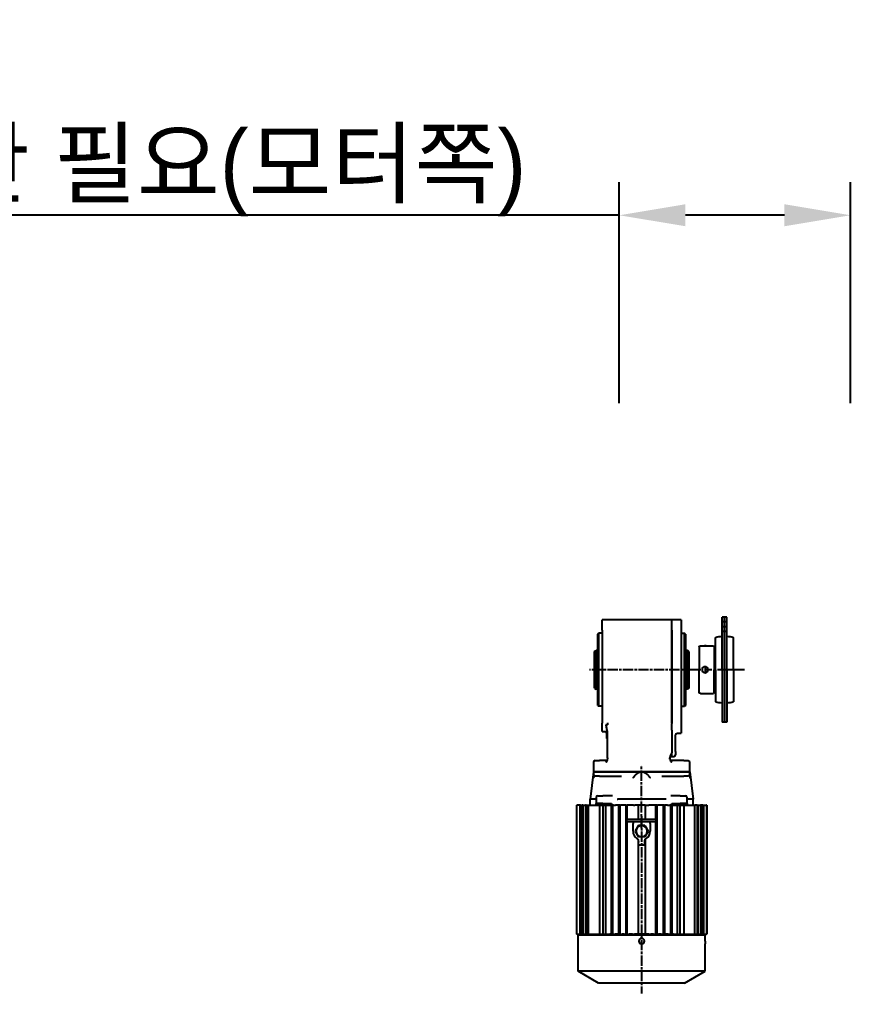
# Model space of a CAD drawing. Header units: millimetres. Extents: x 150937 to 394412, y 327166 to 584759.
# Drawn here: x 246340 to 247597, y 405648 to 407122 of the extents above; entities that cross this region are included whole.
import ezdxf

# ---------------------------------------------------------------- set-up
doc = ezdxf.new("R2010")
doc.units = ezdxf.units.MM
for name, pattern in [('AM_ISO08W050', [18, 12, -1.5, 3, -1.5]), ('CENTER', [50.8, 31.75, -6.35, 6.35, -6.35]), ('HIDDEN', [0.375, 0.25, -0.125])]:
    doc.linetypes.add(name, pattern=pattern)
doc.layers.add('AM_7', color=4, linetype='AM_ISO08W050')
doc.layers.add('AM_VIS', color=7, linetype='Continuous')
doc.styles.get("Standard").update_dxf_attribs({"font": 'arial.ttf'})
doc.dimstyles.new('ISO-25', dxfattribs={"dimtxt": 2.5, "dimasz": 2.5, "dimexe": 1.25, "dimexo": 0.625, "dimtad": 1, "dimtxsty": 'Standard', "dimcen": 2.5, "dimadec": 0, "dimazin": 0, "dimtfac": 1, "dimtmove": 0, "dimatfit": 3, "dimfxl": 0, "dimarcsym": 0})

# ---------------------------------------------------------------- blocks, each defined once
blk = doc.blocks.new('베어링')
for p, q in [((1616.1, -9884.4), (1616.1, -9823.4)), ((1616.1, -9823.4), (1621.3, -9823.4)), ((1618.7, -9884.4), (1618.7, -9823.4)), ((1621.3, -9884.4), (1621.3, -9823.4)), ((1608.2, -9884.4), (1608.2, -9846.9)), ((1629.2, -9884.4), (1629.2, -9846.9)), ((1630.1, -9860.7), (1629.2, -9860.7)), ((1630.1, -9860.7), (1630.3, -9860.9)), ((1630.3, -9860.9), (1630.3, -9884.4)), ((1630.6, -9857.6), (1630.6, -9884.4)), ((1646.6, -9856.6), (1631.6, -9856.6)), ((1648.1, -9858.1), (1648.1, -9884.4)), ((1608.2, -9884.4), (1608.2, -9922)), ((1616.1, -9884.4), (1616.1, -9945.4)), ((1618.7, -9884.4), (1618.7, -9945.4)), ((1621.3, -9884.4), (1621.3, -9945.4)), ((1629.2, -9884.4), (1629.2, -9922)), ((1630.3, -9908), (1630.3, -9884.4)), ((1630.6, -9911.2), (1630.6, -9884.4)), ((1648.1, -9910.7), (1648.1, -9884.4)), ((1630.1, -9908.2), (1629.2, -9908.2)), ((1630.1, -9908.2), (1630.3, -9908)), ((1646.6, -9912.2), (1631.6, -9912.2)), ((1616.1, -9945.4), (1621.3, -9945.4))]:
    blk.add_line(p, q)
at = {"color": 1, "linetype": 'CENTER'}
for p, q in [((1615.1, -9834.4), (1622.3, -9834.4)), ((1641.3, -9855.6), (1641.3, -9857.6)), ((1641.3, -9879.9), (1641.3, -9888.9)), ((1595.2, -9884.4), (1661.1, -9884.4))]:
    blk.add_line(p, q, dxfattribs=at)
at = {"color": 3, "linetype": 'HIDDEN'}
for p, q in [((1616.1, -9828.9), (1621.3, -9828.9)), ((1616.1, -9839.9), (1621.3, -9839.9))]:
    blk.add_line(p, q, dxfattribs=at)
blk.add_circle((1641.3, -9884.4), 3.5)
for centre, radius, start, end in [((1618.7, -9884.4), 39, 93.8226, 105.6185), ((1618.7, -9884.4), 39, 74.3815, 86.1774), ((1631.6, -9857.6), 1, 90, 180), ((1646.6, -9858.1), 1.5, 0, 90), ((1630.8, -9862.3), 0.5, 180, 246.4218), ((1630.8, -9906.6), 0.5, 113.5782, 180), ((1631.6, -9911.2), 1, 180, 270), ((1646.6, -9910.7), 1.5, 270, 0), ((1618.7, -9884.4), 39, 254.3815, 266.1774), ((1618.7, -9884.4), 39, 273.8226, 285.6185)]:
    blk.add_arc(centre, radius, start, end)
blk = doc.blocks.new('FEWWER')
at = {"layer": 'AM_7'}
for p, q in [((18497.4, -391.3), (18374.7, -391.3)), ((18435.2, -556.6), (18435.2, -502.6)), ((18435.2, -575.8), (18435.2, -557.6)), ((18435.2, -561.8), (18435.2, -768.2)), ((18435.2, -579.3), (18435.2, -579.3)), ((18435.2, -579.3), (18435.2, -579.3))]:
    blk.add_line(p, q, dxfattribs=at)
at = {"layer": 'AM_VIS'}
for p, q in [((18470.2, -333.4), (18389.2, -333.4)), ((18389.2, -345.4), (18389.2, -333.4)), ((18481.2, -333.3), (18470.2, -333.3)), ((18470.2, -345.3), (18470.2, -333.3)), ((18481.2, -333.3), (18481.2, -345.3)), ((18384.2, -349.8), (18385.2, -348.8)), ((18384.2, -391.3), (18384.2, -349.8)), ((18385.2, -348.8), (18385.2, -391.3)), ((18389.2, -348.8), (18385.2, -348.8)), ((18389.2, -345.4), (18389.2, -453.4)), ((18470.2, -345.3), (18470.2, -454)), ((18470.2, -453.2), (18470.2, -345.4)), ((18481.2, -345.3), (18481.2, -453.3)), ((18481.2, -348.8), (18485.2, -348.8)), ((18485.2, -391.3), (18485.2, -348.8)), ((18486.2, -349.8), (18485.2, -348.8)), ((18486.2, -349.8), (18486.2, -391.3)), ((18380.2, -370), (18382.2, -368.8)), ((18380.2, -391.3), (18380.2, -370)), ((18382.2, -368.8), (18382.2, -391.3)), ((18384.2, -368.8), (18382.2, -368.8)), ((18488.2, -368.8), (18486.2, -368.8)), ((18488.2, -391.3), (18488.2, -368.8)), ((18490.2, -370), (18488.2, -368.8)), ((18490.2, -370), (18490.2, -391.3)), ((18380.2, -412.7), (18380.2, -391.3)), ((18382.2, -391.3), (18382.2, -413.8)), ((18384.2, -432.8), (18384.2, -391.3)), ((18385.2, -391.3), (18385.2, -433.8)), ((18485.2, -433.8), (18485.2, -391.3)), ((18486.2, -391.3), (18486.2, -432.8)), ((18488.2, -413.8), (18488.2, -391.3)), ((18490.2, -391.3), (18490.2, -412.7)), ((18380.2, -412.7), (18382.2, -413.8)), ((18384.2, -413.8), (18382.2, -413.8)), ((18488.2, -413.8), (18486.2, -413.8)), ((18490.2, -412.7), (18488.2, -413.8)), ((18384.2, -432.8), (18385.2, -433.8)), ((18389.2, -433.8), (18385.2, -433.8)), ((18481.2, -433.8), (18485.2, -433.8)), ((18486.2, -432.8), (18485.2, -433.8)), ((18389.2, -463.4), (18389.2, -453.4)), ((18395.7, -453.2), (18395.7, -453.4)), ((18395.7, -453.4), (18395.7, -455.6)), ((18481.2, -453.3), (18481.2, -465.3)), ((18389.2, -463.4), (18393.7, -463.4)), ((18393.7, -455.6), (18395.7, -455.6)), ((18395.7, -493.7), (18395.7, -464.6)), ((18470.2, -461.7), (18470.2, -454)), ((18470.2, -461.7), (18470.2, -488)), ((18394.7, -471.3), (18394.7, -465.4)), ((18474.7, -486.7), (18474.7, -467.2)), ((18476.7, -465.3), (18481.2, -465.3)), ((18474.7, -486.7), (18474.7, -490.3)), ((18381.2, -497.1), (18386.2, -497.1)), ((18393.7, -497.1), (18386.2, -497.1)), ((18395.7, -493.7), (18395.7, -495)), ((18395.7, -495.6), (18395.7, -495)), ((18468.2, -493.5), (18468.2, -493.7)), ((18468.2, -495), (18468.2, -493.7)), ((18468.2, -495.6), (18468.2, -495)), ((18470.2, -491.5), (18470.2, -488)), ((18470.2, -491.5), (18470.2, -492.4)), ((18470.2, -492.3), (18472.7, -492.3)), ((18484.2, -497.1), (18470.2, -497.1)), ((18484.2, -497.1), (18489.2, -497.1)), ((18379.2, -499.1), (18379.2, -510.1)), ((18491.2, -510.1), (18491.2, -499.1)), ((18379.2, -510.1), (18375.2, -542.1)), ((18379.2, -510.1), (18379.2, -513.1)), ((18379.2, -510.1), (18386.2, -510.1)), ((18386.2, -510.1), (18379.2, -510.1)), ((18379.2, -513.1), (18379.2, -517)), ((18386.2, -515.1), (18381.2, -515.1)), ((18435.2, -510.1), (18386.2, -510.1)), ((18386.2, -510.1), (18484.2, -510.1)), ((18386.2, -515.1), (18411.8, -515.1)), ((18484.2, -510.1), (18435.2, -510.1)), ((18458.7, -515.1), (18484.2, -515.1)), ((18484.2, -510.1), (18491.2, -510.1)), ((18491.2, -510.1), (18484.2, -510.1)), ((18489.2, -515.1), (18484.2, -515.1)), ((18491.2, -510.1), (18495.2, -542.1)), ((18491.2, -513.1), (18491.2, -510.1)), ((18491.2, -513.1), (18491.2, -517)), ((18375.2, -549.1), (18375.2, -542.1)), ((18382, -542.1), (18375.2, -542.1)), ((18382.2, -540.1), (18382.2, -547.1)), ((18384.2, -538.1), (18390.2, -538.1)), ((18401.3, -538.1), (18390.2, -538.1)), ((18406.6, -542), (18407.6, -542.1)), ((18462.9, -542.1), (18407.6, -542.1)), ((18463.9, -542), (18462.9, -542.1)), ((18480.2, -538.1), (18469.2, -538.1)), ((18480.2, -538.1), (18486.2, -538.1)), ((18488.2, -547.1), (18488.2, -540.1)), ((18495.2, -542.1), (18488.5, -542.1)), ((18495.2, -549.1), (18495.2, -542.1)), ((18359.4, -549.1), (18359.4, -699.1)), ((18359.4, -549.1), (18359.6, -549.1)), ((18359.6, -549.1), (18360.4, -549.1)), ((18363.2, -549.1), (18360.4, -549.1)), ((18363.2, -549.1), (18363.2, -699.1)), ((18364, -549.1), (18363.2, -549.1)), ((18364, -549.1), (18364, -699.1)), ((18364, -549.1), (18366, -549.1)), ((18366, -549.1), (18366, -699.1)), ((18366.8, -549.1), (18366, -549.1)), ((18366.8, -549.1), (18366.8, -699.1)), ((18366.8, -549.1), (18369.9, -549.1)), ((18369.9, -549.1), (18369.9, -699.1)), ((18370.6, -549.1), (18369.9, -549.1)), ((18370.6, -549.1), (18370.6, -699.1)), ((18370.6, -549.1), (18373.2, -549.1)), ((18373.2, -549.1), (18373.2, -699.1)), ((18373.2, -549.1), (18374, -549.1)), ((18374, -549.1), (18386.2, -549.1)), ((18390.2, -547.1), (18382.2, -547.1)), ((18382.2, -549.1), (18382.2, -547.1)), ((18386.2, -549.1), (18386.2, -699.1)), ((18386.2, -549.1), (18388.1, -549.1)), ((18388.1, -549.1), (18390.2, -549.1)), ((18390.2, -547.1), (18400.3, -547.1)), ((18390.2, -549.1), (18390.2, -699.1)), ((18390.2, -549.1), (18391, -549.1)), ((18391, -549.1), (18392.9, -549.1)), ((18392.9, -549.1), (18393.7, -549.1)), ((18393.7, -699.1), (18393.7, -549.1)), ((18394.6, -549.1), (18393.7, -549.1)), ((18394.6, -549.1), (18395.6, -549.1)), ((18395.6, -549.1), (18399.4, -549.1)), ((18399.9, -549.1), (18399.4, -549.1)), ((18399.9, -549.1), (18399.9, -699.1)), ((18399.9, -549.1), (18401.5, -549.1)), ((18400.3, -547.1), (18400.3, -549.1)), ((18401.5, -549.1), (18401.5, -699.1)), ((18402.1, -549.1), (18401.5, -549.1)), ((18402.4, -549.1), (18402.1, -549.1)), ((18402.4, -549.1), (18405, -549.1)), ((18407, -549.1), (18405, -549.1)), ((18407.8, -549.1), (18407, -549.1)), ((18407.8, -549.1), (18408.4, -549.1)), ((18408.4, -549.1), (18408.4, -699.1)), ((18410, -549.1), (18408.4, -549.1)), ((18410, -549.1), (18410, -699.1)), ((18410, -549.1), (18410.6, -549.1)), ((18412.7, -549.1), (18410.6, -549.1)), ((18415, -549.1), (18412.7, -549.1)), ((18416, -549.1), (18415, -549.1)), ((18416.7, -549.1), (18416, -549.1)), ((18416.7, -549.1), (18416.7, -699.1)), ((18416.7, -549.1), (18418.2, -549.1)), ((18418.2, -549.1), (18418.2, -565.1)), ((18418.9, -549.1), (18418.2, -549.1)), ((18420.7, -549.1), (18418.9, -549.1)), ((18424.6, -549.1), (18420.7, -549.1)), ((18425.8, -549.1), (18424.6, -549.1)), ((18425.8, -549.1), (18426.8, -549.1)), ((18426.8, -549.1), (18427.5, -549.1)), ((18431.2, -549.1), (18427.5, -549.1)), ((18439.2, -549.1), (18431.2, -549.1)), ((18431.2, -549.1), (18431.2, -565.1)), ((18439.2, -549.1), (18439.2, -565.1)), ((18439.2, -549.1), (18443, -549.1)), ((18443, -549.1), (18443.7, -549.1)), ((18444.7, -549.1), (18443.7, -549.1)), ((18445.9, -549.1), (18444.7, -549.1)), ((18449, -549.1), (18445.9, -549.1)), ((18450.9, -549.1), (18449, -549.1)), ((18450.9, -549.1), (18451.4, -549.1)), ((18451.4, -549.1), (18451.4, -565.1)), ((18453, -549.1), (18451.4, -549.1)), ((18453, -549.1), (18453, -699.1)), ((18453, -549.1), (18453.7, -549.1)), ((18454.7, -549.1), (18453.7, -549.1)), ((18457.8, -549.1), (18454.7, -549.1)), ((18459.9, -549.1), (18457.8, -549.1)), ((18459.9, -549.1), (18460.4, -549.1)), ((18460.4, -549.1), (18460.4, -699.1)), ((18462, -549.1), (18460.4, -549.1)), ((18462, -549.1), (18462, -699.1)), ((18462, -549.1), (18462.7, -549.1)), ((18463.5, -549.1), (18462.7, -549.1)), ((18465.4, -549.1), (18463.5, -549.1)), ((18465.4, -549.1), (18468.1, -549.1)), ((18468.4, -549.1), (18468.1, -549.1)), ((18468.4, -549.1), (18468.9, -549.1)), ((18468.9, -549.1), (18468.9, -699.1)), ((18470.5, -549.1), (18468.9, -549.1)), ((18470.2, -547.1), (18480.2, -547.1)), ((18470.2, -549.1), (18470.2, -547.1)), ((18470.5, -549.1), (18470.5, -699.1)), ((18470.5, -549.1), (18471.1, -549.1)), ((18471.1, -549.1), (18474.9, -549.1)), ((18474.9, -549.1), (18475.9, -549.1)), ((18476.7, -549.1), (18475.9, -549.1)), ((18476.7, -549.1), (18476.7, -699.1)), ((18476.7, -549.1), (18477.5, -549.1)), ((18477.5, -549.1), (18479.4, -549.1)), ((18479.4, -549.1), (18480.2, -549.1)), ((18488.2, -547.1), (18480.2, -547.1)), ((18480.2, -699.1), (18480.2, -549.1)), ((18480.2, -549.1), (18482.4, -549.1)), ((18482.4, -549.1), (18484.3, -549.1)), ((18484.3, -549.1), (18496.4, -549.1)), ((18484.3, -549.1), (18484.3, -699.1)), ((18488.2, -547.1), (18488.2, -549.1)), ((18496.4, -549.1), (18497.2, -549.1)), ((18497.2, -699.1), (18497.2, -549.1)), ((18499.8, -549.1), (18497.2, -549.1)), ((18499.8, -549.1), (18499.8, -699.1)), ((18499.8, -549.1), (18500.6, -549.1)), ((18500.6, -549.1), (18500.6, -699.1)), ((18500.6, -549.1), (18503.7, -549.1)), ((18503.7, -549.1), (18503.7, -699.1)), ((18504.5, -549.1), (18503.7, -549.1)), ((18504.5, -549.1), (18504.5, -699.1)), ((18506.3, -549.1), (18504.5, -549.1)), ((18506.3, -549.1), (18506.3, -699.1)), ((18506.3, -549.1), (18507.1, -549.1)), ((18507.1, -549.1), (18507.1, -699.1)), ((18507.1, -549.1), (18510.8, -549.1)), ((18510.8, -549.1), (18510.8, -699.1)), ((18511.1, -549.1), (18510.8, -549.1)), ((18511.1, -549.1), (18511.1, -699.1)), ((18418.2, -568.3), (18418.2, -565.1)), ((18418.2, -565.1), (18420.2, -565.1)), ((18420.2, -565.1), (18450.3, -565.1)), ((18450.3, -565.1), (18452.2, -565.1)), ((18452.2, -568.3), (18452.2, -565.1)), ((18418.2, -568.3), (18418.2, -699.1)), ((18420.2, -568.3), (18418.2, -568.3)), ((18450.3, -568.3), (18420.2, -568.3)), ((18425.2, -579.3), (18425.2, -570.3)), ((18431.5, -572.8), (18427.7, -579.3)), ((18435.2, -572.8), (18431.5, -572.8)), ((18439, -572.8), (18435.2, -572.8)), ((18439, -572.8), (18442.8, -579.3)), ((18445.2, -570.3), (18445.2, -579.3)), ((18452.2, -568.3), (18450.3, -568.3)), ((18451.4, -568.3), (18451.4, -699.1)), ((18427.7, -579.3), (18431.5, -585.8)), ((18431.2, -588.9), (18431.2, -699.1)), ((18435.2, -585.8), (18431.5, -585.8)), ((18439, -585.8), (18435.2, -585.8)), ((18442.8, -579.3), (18439, -585.8)), ((18439.2, -588.9), (18439.2, -699.1)), ((18431.2, -595.3), (18439.2, -595.3)), ((18431.7, -591.1), (18431.7, -590.5)), ((18431.7, -595.2), (18431.7, -591.1)), ((18438.7, -590.5), (18438.7, -591.1)), ((18438.7, -591.1), (18438.7, -595.2)), ((18359.6, -699.1), (18359.4, -699.1)), ((18360.4, -699.1), (18359.6, -699.1)), ((18360.4, -699.1), (18363.2, -699.1)), ((18509.2, -700.1), (18361.2, -700.1)), ((18361.2, -703.8), (18361.2, -700.1)), ((18364, -699.1), (18363.2, -699.1)), ((18364, -699.1), (18366, -699.1)), ((18366.8, -699.1), (18366, -699.1)), ((18366.8, -699.1), (18369.9, -699.1)), ((18370.6, -699.1), (18369.9, -699.1)), ((18370.6, -699.1), (18373.2, -699.1)), ((18374, -699.1), (18373.2, -699.1)), ((18374, -699.1), (18386.2, -699.1)), ((18386.2, -699.1), (18390.2, -699.1)), ((18391, -699.1), (18390.2, -699.1)), ((18391, -699.1), (18392.9, -699.1)), ((18393.7, -699.1), (18392.9, -699.1)), ((18393.7, -699.1), (18394.6, -699.1)), ((18394.6, -699.1), (18396.4, -699.1)), ((18396.4, -699.1), (18398.4, -699.1)), ((18398.9, -699.1), (18398.4, -699.1)), ((18398.9, -699.1), (18399.3, -699.1)), ((18399.3, -699.1), (18399.9, -699.1)), ((18401.5, -699.1), (18399.9, -699.1)), ((18401.5, -699.1), (18402.1, -699.1)), ((18402.1, -699.1), (18404.4, -699.1)), ((18407, -699.1), (18404.4, -699.1)), ((18407, -699.1), (18407.8, -699.1)), ((18407.8, -699.1), (18408.4, -699.1)), ((18410, -699.1), (18408.4, -699.1)), ((18410, -699.1), (18410.6, -699.1)), ((18410.6, -699.1), (18412.7, -699.1)), ((18415, -699.1), (18412.7, -699.1)), ((18415, -699.1), (18416, -699.1)), ((18416, -699.1), (18416.7, -699.1)), ((18418.2, -699.1), (18416.7, -699.1)), ((18418.2, -699.1), (18418.9, -699.1)), ((18418.9, -699.1), (18420.7, -699.1)), ((18424.6, -699.1), (18420.7, -699.1)), ((18424.6, -699.1), (18425.8, -699.1)), ((18425.8, -699.1), (18426.8, -699.1)), ((18427.5, -699.1), (18426.8, -699.1)), ((18431.2, -699.1), (18427.5, -699.1)), ((18439.2, -699.1), (18431.2, -699.1)), ((18443, -699.1), (18439.2, -699.1)), ((18443.7, -699.1), (18443, -699.1)), ((18443.7, -699.1), (18444.7, -699.1)), ((18444.7, -699.1), (18445.9, -699.1)), ((18449, -699.1), (18445.9, -699.1)), ((18449, -699.1), (18450.9, -699.1)), ((18450.9, -699.1), (18451.4, -699.1)), ((18453, -699.1), (18451.4, -699.1)), ((18453, -699.1), (18453.7, -699.1)), ((18453.7, -699.1), (18454.7, -699.1)), ((18457.8, -699.1), (18454.7, -699.1)), ((18457.8, -699.1), (18459.9, -699.1)), ((18459.9, -699.1), (18460.4, -699.1)), ((18462, -699.1), (18460.4, -699.1)), ((18462, -699.1), (18462.7, -699.1)), ((18462.7, -699.1), (18463.5, -699.1)), ((18466.1, -699.1), (18463.5, -699.1)), ((18466.1, -699.1), (18468.4, -699.1)), ((18468.4, -699.1), (18468.9, -699.1)), ((18470.5, -699.1), (18468.9, -699.1)), ((18470.5, -699.1), (18471.2, -699.1)), ((18471.2, -699.1), (18471.8, -699.1)), ((18472.5, -699.1), (18471.8, -699.1)), ((18472.5, -699.1), (18473.8, -699.1)), ((18473.8, -699.1), (18475.9, -699.1)), ((18475.9, -699.1), (18476.7, -699.1)), ((18477.5, -699.1), (18476.7, -699.1)), ((18477.5, -699.1), (18479.4, -699.1)), ((18480.2, -699.1), (18479.4, -699.1)), ((18480.2, -699.1), (18484.3, -699.1)), ((18484.3, -699.1), (18496.4, -699.1)), ((18497.2, -699.1), (18496.4, -699.1)), ((18497.2, -699.1), (18499.8, -699.1)), ((18500.6, -699.1), (18499.8, -699.1)), ((18500.6, -699.1), (18503.7, -699.1)), ((18504.5, -699.1), (18503.7, -699.1)), ((18504.5, -699.1), (18506.3, -699.1)), ((18507.1, -699.1), (18506.3, -699.1)), ((18507.1, -699.1), (18510.8, -699.1)), ((18509.2, -707.1), (18509.2, -700.1)), ((18511.1, -699.1), (18510.8, -699.1)), ((18361.2, -742.1), (18361.2, -710.3)), ((18509.2, -742.1), (18509.2, -710.4)), ((18509.2, -742.1), (18361.2, -742.1)), ((18385.2, -756.1), (18361.2, -742.1)), ((18485.2, -756.1), (18509.2, -742.1)), ((18485.2, -756.1), (18385.2, -756.1))]:
    blk.add_line(p, q, dxfattribs=at)
for centre, radius, start, end in [((18392.7, -465.4), 2, 0, 90), ((18393.7, -465.4), 2, 0, 90), ((18394.7, -472.3), 1, 0, 90), ((18476.7, -467.3), 2, 90, 180), ((18381.2, -499.1), 2, 90, 180), ((18393.7, -495.1), 2, 270, 0), ((18470.2, -494.4), 2, 90, 180), ((18470.2, -495.1), 2, 180, 270), ((18472.7, -490.3), 2, 270, 0), ((18489.2, -499.1), 2, 0, 90), ((18381.2, -513.1), 2, 180, 270), ((18489.2, -513.1), 2, 270, 0), ((18384.2, -540.1), 2, 90, 180), ((18486.2, -540.1), 2, 0, 90), ((18435.2, -579.3), 6.5, 90, 270), ((18435.2, -579.3), 6.5, 270, 90), ((18435.2, -579.3), 10, 180, 240), ((18428.7, -590.5), 3, 0, 60), ((18441.7, -590.5), 3, 120, 180), ((18435.2, -579.3), 10, 300, 0), ((18405.8, -695.5), 8.52, 204.9706, 212.6487), ((18464.4, -695.3), 8.81, 327.4246, 334.8539), ((18287.3, -707.1), 74, 357.483, 2.517), ((18435.2, -707.1), 3.25, 90, 270), ((18435.2, -707.1), 3.25, 270, 90), ((18583.2, -707.1), 74.1, 180.0011, 182.555)]:
    blk.add_arc(centre, radius, start, end, dxfattribs=at)
for centre, major_axis, start_param, end_param in [((18401.2, -698.9), (-8.5, 0), 0.029306, 0.15662), ((18401.2, -698), (-7.7, 0), 0.146958, 0.290332), ((18401.2, -698.9), (-7.7, 0), 0.032351, 0.173049), ((18401.9, -697.7), (-7.14, 0), 0.204407, 0.36159), ((18468.6, -697.7), (-7.14, 0), 2.780003, 2.937186), ((18469.2, -698.2), (-7.7, 0), 2.877829, 3.02042), ((18469.2, -699), (-7.7, 0), 2.99443, 3.1348), ((18469.2, -698.9), (-8.5, 0), 2.984973, 3.112287)]:
    blk.add_ellipse(centre, major_axis=major_axis, ratio=0.928703, start_param=start_param, end_param=end_param, dxfattribs=at)
for points, knots in [([(18394.9, -460.7), (18394.9, -460.6), (18394.9, -460.5), (18394.5, -458.8), (18394.2, -457.2), (18394, -456.1), (18393.9, -455.8), (18393.8, -455.6), (18393.8, -455.6), (18393.8, -455.6), (18393.8, -455.6), (18393.8, -455.6), (18393.8, -455.6), (18393.7, -455.6)], [5.132792, 5.132792, 5.132792, 5.132792, 5.172383, 5.172383, 6.035612, 6.035612, 6.425872, 6.425872, 6.498628, 6.498628, 6.529537, 6.529537, 6.548671, 6.548671, 6.548671, 6.548671]), ([(18395.7, -464.6), (18395.7, -464.6), (18395.7, -464.5), (18395.7, -464.1), (18395.7, -463.7), (18395.6, -463.2), (18395.5, -463), (18395.4, -462.6), (18395.4, -462.4), (18395.2, -462), (18395.2, -461.8), (18395.1, -461.4), (18395, -461.2), (18394.9, -460.9), (18394.9, -460.8), (18394.9, -460.7)], [33.72229, 33.72229, 33.72229, 33.72229, 33.960406, 33.960406, 35.17355, 35.17355, 35.944235, 35.944235, 36.71492, 36.71492, 37.428858, 37.428858, 38.142796, 38.142796, 38.532128, 38.532128, 38.532128, 38.532128]), ([(18393.7, -499.1), (18394, -498.8), (18394.3, -498.5), (18394.8, -498), (18394.9, -497.9), (18395.1, -497.5), (18395.2, -497.3), (18395.4, -496.9), (18395.6, -496.7), (18395.7, -496.3), (18395.7, -496.2), (18395.7, -495.9), (18395.7, -495.8), (18395.7, -495.6)], [0, 0, 0, 0, 1.175628, 1.175628, 1.763442, 1.763442, 2.351256, 2.351256, 3.115889, 3.115889, 3.498205, 3.498205, 3.880521, 3.880521, 3.880521, 3.880521]), ([(18470.2, -487.9), (18470, -488.3), (18469.8, -488.8), (18469.3, -489.7), (18469.1, -490.2), (18468.5, -491.6), (18468.2, -492.6), (18468.2, -493.5)], [0, 0, 0, 0, 1.783265, 1.783265, 3.56653, 3.56653, 7.133059, 7.133059, 7.133059, 7.133059]), ([(18468.2, -495.6), (18468.2, -495.8), (18468.3, -495.9), (18468.3, -496.2), (18468.3, -496.3), (18468.4, -496.7), (18468.5, -496.9), (18468.8, -497.3), (18468.9, -497.5), (18469.1, -497.9), (18469.2, -498), (18469.7, -498.5), (18470, -498.8), (18470.2, -499.1)], [10.110645, 10.110645, 10.110645, 10.110645, 10.492961, 10.492961, 10.875277, 10.875277, 11.639909, 11.639909, 12.227723, 12.227723, 12.815538, 12.815538, 13.991166, 13.991166, 13.991166, 13.991166]), ([(18379.3, -517.3), (18379.3, -517.3), (18379.3, -517.3), (18379.3, -517.3), (18379.3, -517.2), (18379.3, -517.1), (18379.2, -517), (18379.2, -517)], [-0.0058802, -0.0058802, -0.0058802, -0.0058802, 0, 0, 0.4457043, 0.4457043, 0.7722863, 0.7722863, 0.7722863, 0.7722863]), ([(18425.4, -517), (18425.4, -517), (18425.4, -517), (18425.3, -517.1), (18425.3, -517.1), (18425.1, -517.2), (18425, -517.3), (18424.9, -517.3), (18424.9, -517.3), (18424.9, -517.3)], [0, 0, 0, 0, 0.0213159, 0.0213159, 0.2796723, 0.2796723, 0.6066662, 0.6066662, 0.6112235, 0.6112235, 0.6112235, 0.6112235]), ([(18445.6, -517.3), (18445.6, -517.3), (18445.6, -517.3), (18445.5, -517.3), (18445.4, -517.2), (18445.2, -517.1), (18445.2, -517), (18445.1, -517)], [-0.0058802, -0.0058802, -0.0058802, -0.0058802, 0, 0, 0.4457037, 0.4457037, 0.7722848, 0.7722848, 0.7722848, 0.7722848]), ([(18491.2, -517), (18491.2, -517), (18491.2, -517), (18491.2, -517.1), (18491.2, -517.1), (18491.2, -517.2), (18491.2, -517.3), (18491.2, -517.3), (18491.2, -517.3), (18491.2, -517.3)], [0, 0, 0, 0, 0.0213159, 0.0213159, 0.2796723, 0.2796723, 0.6066663, 0.6066663, 0.6112236, 0.6112236, 0.6112236, 0.6112236]), ([(18382, -542.1), (18382.1, -542.1), (18382.1, -542.1), (18382.2, -542), (18382.2, -542), (18382.2, -542), (18382.2, -542), (18382.2, -542)], [0.02856, 0.02856, 0.02856, 0.02856, 0.4980531, 0.4980531, 0.9950182, 0.9950182, 0.9971166, 0.9971166, 0.9971166, 0.9971166]), ([(18488.2, -542), (18488.2, -542), (18488.2, -542), (18488.2, -542), (18488.3, -542), (18488.3, -542.1), (18488.4, -542.1), (18488.5, -542.1)], [-0.0020984, -0.0020984, -0.0020984, -0.0020984, 0, 0, 0.4969816, 0.4969816, 0.9664903, 0.9664903, 0.9664903, 0.9664903]), ([(18424.5, -568.3), (18424.5, -568.3), (18424.5, -568.3), (18424.7, -568.3), (18424.8, -568.3), (18425, -568.4), (18425, -568.5), (18425.1, -568.6), (18425.2, -568.7), (18425.2, -569), (18425.2, -569.1), (18425.2, -569.4), (18425.2, -569.6), (18425.2, -569.9), (18425.2, -570.1), (18425.2, -570.3)], [13.7246, 13.7246, 13.7246, 13.7246, 13.802055, 13.802055, 14.341134, 14.341134, 14.880214, 14.880214, 15.378953, 15.378953, 15.877691, 15.877691, 16.379026, 16.379026, 16.880361, 16.880361, 16.880361, 16.880361]), ([(18445.2, -570.3), (18445.2, -570.1), (18445.2, -569.9), (18445.2, -569.6), (18445.3, -569.4), (18445.3, -569.1), (18445.3, -569), (18445.3, -568.7), (18445.4, -568.6), (18445.5, -568.5), (18445.5, -568.4), (18445.7, -568.3), (18445.8, -568.3), (18446, -568.3), (18446, -568.3), (18446, -568.3)], [5.626787, 5.626787, 5.626787, 5.626787, 6.128122, 6.128122, 6.629457, 6.629457, 7.128195, 7.128195, 7.626934, 7.626934, 8.166013, 8.166013, 8.705093, 8.705093, 8.782548, 8.782548, 8.782548, 8.782548]), ([(18431.7, -591.1), (18431.7, -591.2), (18431.7, -591.3), (18431.7, -591.5), (18431.7, -591.6), (18431.7, -591.8), (18431.7, -591.8), (18431.6, -591.8), (18431.6, -591.9), (18431.5, -591.9), (18431.5, -591.9), (18431.4, -592), (18431.3, -592), (18431.2, -592)], [0, 0, 0, 0, 0.333694, 0.333694, 0.667387, 0.667387, 0.787835, 0.787835, 0.908283, 0.908283, 1.080521, 1.080521, 1.252758, 1.252758, 1.252758, 1.252758]), ([(18431.2, -595.3), (18431.3, -595.3), (18431.4, -595.3), (18431.5, -595.3), (18431.6, -595.2), (18431.6, -595.2), (18431.7, -595.2), (18431.7, -595.2), (18431.7, -595.2), (18431.7, -595.2)], [1.5311723, 1.5311723, 1.5311723, 1.5311723, 1.7192114, 1.7192114, 1.9072504, 1.9072504, 2.0994543, 2.0994543, 2.2916582, 2.2916582, 2.2916582, 2.2916582]), ([(18439.2, -592), (18439.2, -592), (18439.1, -592), (18439, -591.9), (18439, -591.9), (18438.9, -591.9), (18438.9, -591.8), (18438.8, -591.8), (18438.8, -591.8), (18438.8, -591.6), (18438.8, -591.5), (18438.7, -591.3), (18438.7, -591.2), (18438.7, -591.1)], [1.252758, 1.252758, 1.252758, 1.252758, 1.424996, 1.424996, 1.597233, 1.597233, 1.717681, 1.717681, 1.838129, 1.838129, 2.171822, 2.171822, 2.505516, 2.505516, 2.505516, 2.505516]), ([(18438.7, -595.2), (18438.7, -595.2), (18438.8, -595.2), (18438.8, -595.2), (18438.9, -595.2), (18438.9, -595.2), (18439, -595.3), (18439.1, -595.3), (18439.2, -595.3), (18439.2, -595.3)], [0.7706864, 0.7706864, 0.7706864, 0.7706864, 0.9628903, 0.9628903, 1.1550942, 1.1550942, 1.3431333, 1.3431333, 1.5311723, 1.5311723, 1.5311723, 1.5311723])]:
    blk.add_open_spline(points, degree=3, knots=knots, dxfattribs=at)
for points, weights in [([(18426.9, -515.1), (18426.1, -516), (18425.4, -517)], [1.00887388587, 1.00916035049, 1.00927830665]), ([(18426.9, -515.1), (18431.1, -510.1), (18435.2, -510.1)], [1, 1.00278629685, 1]), ([(18435.2, -510.1), (18439.4, -510.1), (18443.6, -515.1)], [1, 1.00278629685, 1]), ([(18445.1, -517), (18444.4, -516), (18443.6, -515.1)], [1.00927830665, 1.00916035049, 1.00887388587])]:
    blk.add_rational_spline(points, weights, degree=2, dxfattribs=at)
for points in [[(18382, -542.1), (18382, -542.1), (18382, -542.1), (18382, -542.1)], [(18407.6, -542.1), (18407.6, -542.1), (18407.6, -542.1), (18407.6, -542.1)], [(18462.9, -542.1), (18462.9, -542.1), (18462.9, -542.1), (18462.9, -542.1)], [(18488.5, -542.1), (18488.5, -542.1), (18488.5, -542.1), (18488.5, -542.1)]]:
    blk.add_open_spline(points, degree=3, dxfattribs=at)
blk = doc.blocks.new('*D75')
at = {"color": 161, "lineweight": -2, "transparency": 16777216}
for p, q in [((-349.7, 600), (-349.7, 934.4)), ((0, 600), (0, 934.4)), ((-349.7, 884.4), (-2037.6, 884.4)), ((-100, 884.4), (-249.7, 884.4))]:
    blk.add_line(p, q, dxfattribs=at)
at = {"color": 161, "transparency": 16777216}
for points in [[(-249.7, 901.1), (-249.7, 867.8), (-349.7, 884.4)], [(-100, 901.1), (-100, 867.8), (0, 884.4)]]:
    blk.add_solid(points, dxfattribs=at)
at = {"color": 6, "transparency": 16777216, "insert": (-1243.7, 948), "char_height": 100, "attachment_point": 5}
blk.add_mtext('350mm {\\fGulim|b0|i0|c129|p50;공간 필요(모터쪽)}', dxfattribs=at)
blk = doc.blocks.new('치수선_motor_space')
dim = blk.add_linear_dim(base=(-349.7, 884.4), p1=(0, 0), p2=(-349.7, 0), text='<>mm {\\fGulim|b0|i0|c129|p50;공간 필요(모터쪽)}', dimstyle='ISO-25', override={"dimtxt": 100, "dimasz": 100, "dimexe": 50, "dimexo": 600, "dimdec": 0, "dimclrd": 161, "dimclre": 161, "dimclrt": 6})
dim.commit()
dim.dimension.update_dxf_attribs({"geometry": '*D75', "text_midpoint": (-1243.7, 948)})

msp = doc.modelspace()

# ---------------------------------------------------------------- block references
msp.add_blockref('치수선_motor_space', (247597.274, 405941.182))
at = {"yscale": 1.3, "zscale": 1.3}
for name, p, xscale in [('FEWWER', (223315.512, 406646.838), 1.3), ('베어링', (249510.903, 418987.858), -1.3)]:
    msp.add_blockref(name, p, dxfattribs=dict(at, xscale=xscale))

doc.saveas('drawing.dxf')
